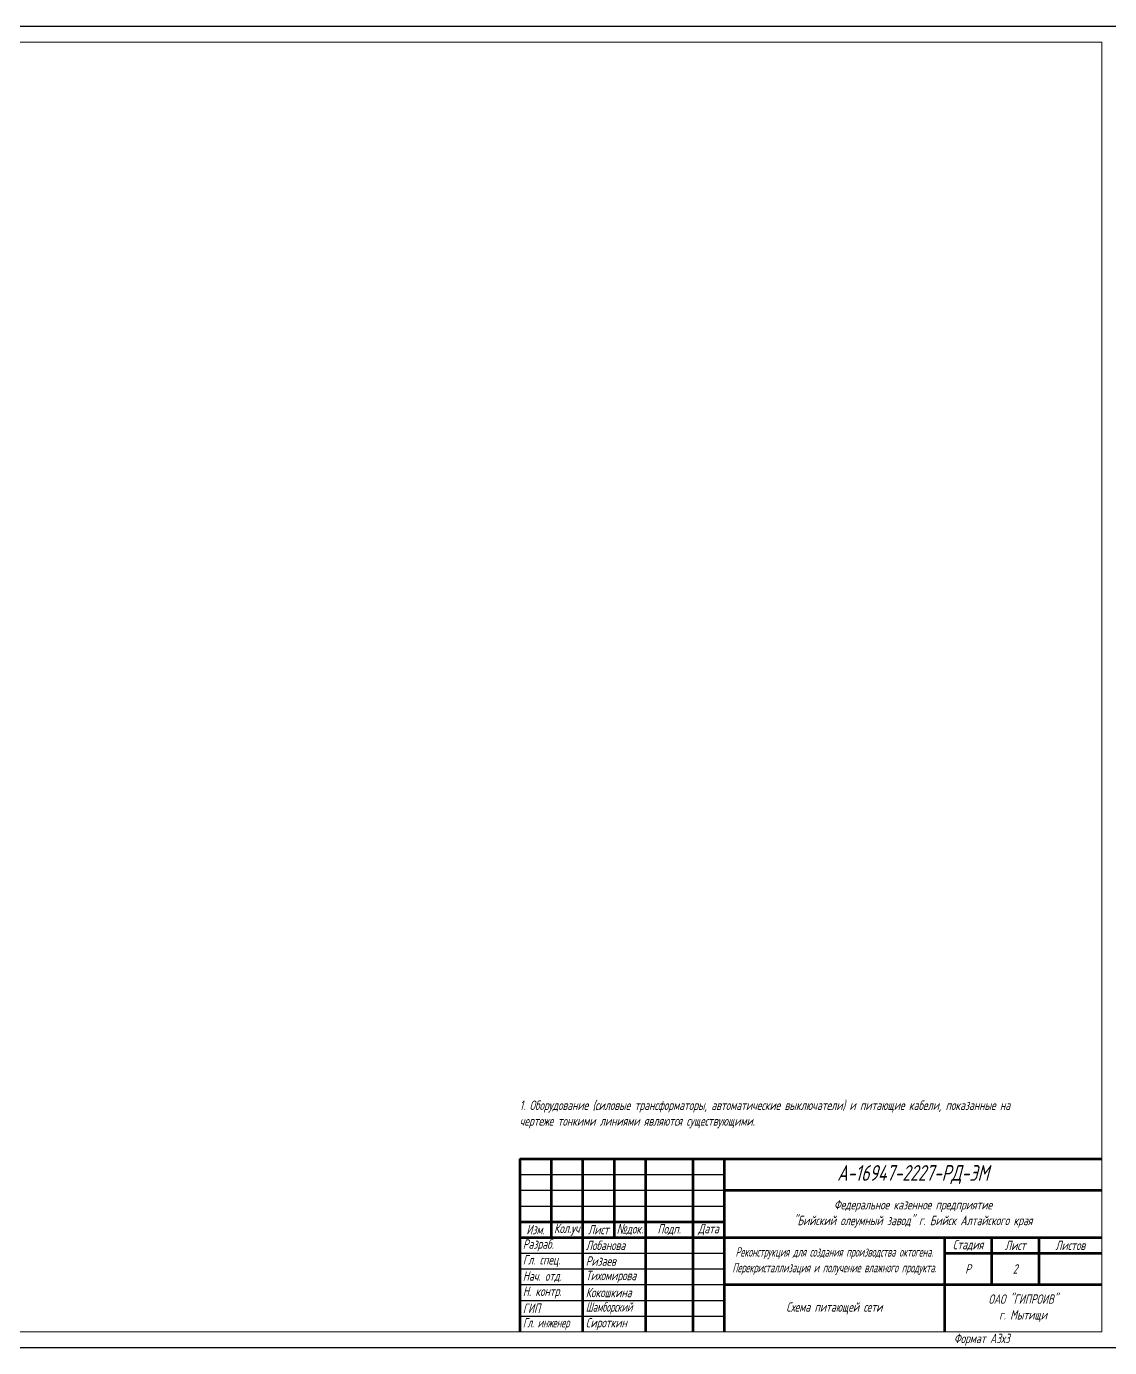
# Model space of a CAD drawing. Header units: millimetres. Extents: x -14296 to 10264, y -13087 to -5602.
# Drawn here: x -12318.5 to -11974.2, y -13086.7 to -12666.7 of the extents above; entities that cross this region are included whole.
import ezdxf

# ---------------------------------------------------------------- set-up
doc = ezdxf.new("R2010")
doc.units = ezdxf.units.MM
for name, color, linetype, lineweight in [('Рамка толстая', 7, 'Continuous', 15), ('Рамка тонкая', 5, 'Continuous', 25), ('Текст', 7, 'Continuous', 20), ('Штампы', 252, 'Continuous', 25)]:
    doc.layers.add(name, color=color, linetype=linetype, lineweight=lineweight)
doc.styles.add('Simplex', font='simplex.shx', dxfattribs={"width": 0.7, "oblique": 15})

# ---------------------------------------------------------------- blocks, each defined once
blk = doc.blocks.new('A$C7B2D3637')
at = {"layer": 'Рамка толстая'}
for p, q in [((886, 415), (20, 415)), ((886, 5), (886, 415)), ((20, 5), (886, 5))]:
    blk.add_line(p, q, dxfattribs=at)
at = {"layer": 'Рамка тонкая'}
for p, q in [((891, 420), (0, 420)), ((0, 0), (891, 0))]:
    blk.add_line(p, q, dxfattribs=at)

msp = doc.modelspace()

# ---------------------------------------------------------------- linework, layer by layer
at = {"layer": 'Штампы', "lineweight": 60}
for p, q in [((-12161.71622, -13026.74065), (-11976.71622, -13026.74065)), ((-12161.71622, -13026.74065), (-12161.71622, -13081.74065)), ((-12151.71622, -13026.74065), (-12151.71622, -13051.74065)), ((-12141.71622, -13026.74065), (-12141.71622, -13081.74065)), ((-12131.71622, -13026.74065), (-12131.71622, -13051.74065)), ((-12121.71622, -13026.74065), (-12121.71622, -13081.74065)), ((-12106.71622, -13026.74065), (-12106.71622, -13081.74065)), ((-12096.71622, -13026.74065), (-12096.71622, -13081.74065)), ((-12096.71622, -13036.74065), (-11976.71622, -13036.74065)), ((-12161.71622, -13046.74065), (-12096.71622, -13046.74065)), ((-12161.71622, -13051.74065), (-11976.71622, -13051.74065)), ((-12026.71622, -13051.74065), (-12026.71622, -13081.74065)), ((-12011.71622, -13051.74065), (-12011.71622, -13066.74065)), ((-11996.71622, -13051.74065), (-11996.71622, -13066.74065)), ((-12026.71622, -13056.74065), (-11976.71622, -13056.74065)), ((-12096.71622, -13066.74065), (-11976.71622, -13066.74065))]:
    msp.add_line(p, q, dxfattribs=at)
at = {"layer": 'Штампы', "color": 5}
for p, q in [((-12161.71622, -13031.74065), (-12096.71622, -13031.74065)), ((-12161.71622, -13036.74065), (-12096.71622, -13036.74065)), ((-12161.71622, -13041.74065), (-12096.71622, -13041.74065)), ((-12161.71622, -13056.74065), (-12096.71622, -13056.74065)), ((-12161.71622, -13061.74065), (-12096.71622, -13061.74065)), ((-12161.71622, -13066.74065), (-12096.71622, -13066.74065)), ((-12161.71622, -13071.74065), (-12096.71622, -13071.74065)), ((-12161.71622, -13076.74065), (-12096.71622, -13076.74065))]:
    msp.add_line(p, q, dxfattribs=at)

# ---------------------------------------------------------------- block references
msp.add_blockref('A$C7B2D3637', (-12862.71621, -13086.74066))

# ---------------------------------------------------------------- texts
at = {"layer": 'Текст', "color": 2, "lineweight": 20, "insert": (-12161.71622, -13012.61572), "char_height": 3, "width": 180, "attachment_point": 4, "style": 'Simplex'}
msp.add_mtext('1. Оборудование (силовые трансформаторы, автоматические выключатели) и питающие кабели, показанные на чертеже тонкими линиями являются существующими.', dxfattribs=at)
at = {"layer": 'Текст', "lineweight": 35, "insert": (-12036.71622, -13031.74065), "char_height": 5, "width": 120, "attachment_point": 5, "style": 'Simplex'}
msp.add_mtext('А-16947-2227-РД-ЭМ', dxfattribs=at)
at = {"layer": 'Текст', "char_height": 3, "style": 'Simplex'}
for s, insert, width, attachment_point in [('Федеральное казенное предприятие\\P"Бийский олеумный завод" г. Бийск Алтайского края', (-12036.71622, -13044.24065), 120, 5), ('Изм.', (-12156.71622, -13049.24065), 10, 5), ('Кол.уч', (-12146.71622, -13049.24065), 10, 5), ('Лист', (-12136.71622, -13049.24065), 10, 5), ('{\\fArial|b0|i0|c204|p34;\\W0.7;№\\Fsimplex|c204;док.}', (-12126.71622, -13049.24065), 10, 5), ('Подп.', (-12114.21622, -13049.24065), 15, 5), ('{\\W0.7;Дата}', (-12101.71622, -13049.24065), 10, 5), ('Разраб.', (-12160.71622, -13054.24065), 18, 4), ('Лобанова', (-12140.71622, -13054.24065), 18, 4), ('{\\W0.7;Стадия}', (-12019.21622, -13054.24065), 15, 5), ('Лист', (-12004.21622, -13054.24065), 15, 5), ('Листов', (-11986.71622, -13054.24065), 20, 5), ('Гл. спец.', (-12160.71622, -13059.24065), 18, 4), ('Ризаев', (-12140.71622, -13059.24065), 18, 4), ('{\\W0.5;Реконструкция для создания производства октогена.\\PПерекристаллизация и получение влажного продукта.}', (-12061.71622, -13059.24065), 70, 5), ('Р', (-12019.21622, -13061.74065), 15, 5), ('2', (-12004.21622, -13061.74065), 15, 5), ('Нач. отд.', (-12160.71622, -13064.24065), 18, 4), ('Тихомирова', (-12140.71622, -13064.24065), 18, 4), ('Н. контр.', (-12160.71622, -13069.24065), 19, 4), ('Кокошкина', (-12140.71622, -13069.24065), 18, 4), ('{\\C2;ОАО "ГИПРОИВ"\\Pг. Мытищи}', (-12001.71622, -13074.24065), 50, 5), ('ГИП', (-12160.71622, -13074.24065), 18, 4), ('{\\W0.6;Шамборский}', (-12140.71622, -13074.24065), 18, 4), ('{\\C2;Схема питающей сети}', (-12061.71622, -13074.24065), 70, 5), ('{\\W0.6;Гл. инженер}', (-12160.71622, -13079.24065), 18, 4), ('Сироткин', (-12140.71622, -13079.24065), 18, 4), ('Формат А3х3', (-12023.71622, -13084.24065), 44, 4)]:
    msp.add_mtext(s, dxfattribs=dict(at, insert=insert, width=width, attachment_point=attachment_point))

doc.saveas('drawing.dxf')
